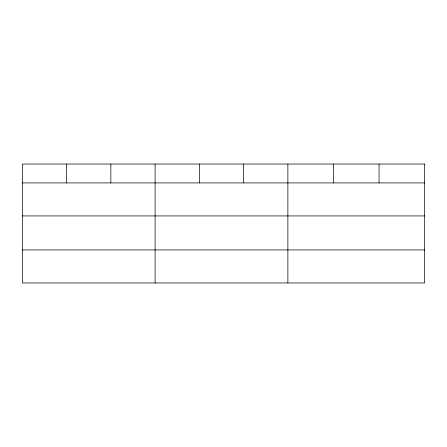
<?xml version="1.0" encoding="UTF-8"?>
<svg xmlns="http://www.w3.org/2000/svg" width="447" height="447" viewBox="0 0 447 447"><rect width="100%" height="100%" fill="white"/><g stroke="black" fill="none" stroke-linecap="round" stroke-linejoin="round"><path stroke-width="0.67" d="M22.35 182.912L424.65 182.912M22.35 215.929L424.65 215.929M22.35 249.946L424.65 249.946M379.056 164.038L379.056 182.912M333.462 164.038L333.462 182.912M287.868 164.038L287.868 282.962M243.615 164.038L243.615 182.912M199.362 164.038L199.362 182.912M155.109 164.038L155.109 282.962M110.856 164.038L110.856 182.912M66.603 164.038L66.603 182.912M424.65 164.038L22.35 164.038L22.35 282.962L424.65 282.962L424.65 164.038"/></g></svg>
